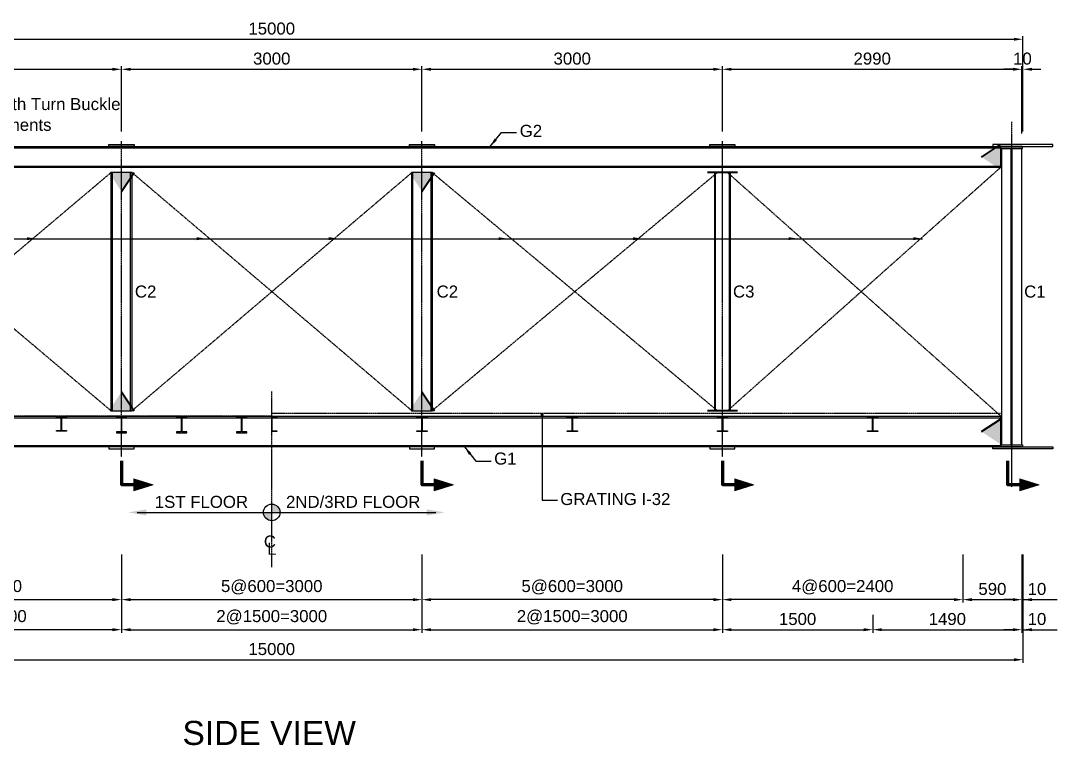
# Model space of a CAD drawing. Header units: millimetres. Extents: x 415966 to 487306, y -108951 to -17325.
# Drawn here: x 423915 to 434264, y -34165 to -26929 of the extents above; entities that cross this region are included whole.
import ezdxf
from ezdxf.enums import TextEntityAlignment as Align

# ---------------------------------------------------------------- set-up
doc = ezdxf.new("R2010")
doc.units = ezdxf.units.MM
doc.header["$LTSCALE"] = 2
for name, pattern in [('CENTER', [2, 1.25, -0.25, 0.25, -0.25]), ('CENTER2', [28.575, 19.05, -3.175, 3.175, -3.175]), ('HIDDEN', [0.375, 0.25, -0.125])]:
    doc.linetypes.add(name, pattern=pattern)
doc.layers.get('Defpoints').update_dxf_attribs({"color": 250})
for name, color, linetype in [('#20_GR', 3, 'Continuous'), ('C_BLOCK', 7, 'Continuous'), ('C_CEN', 1, 'CENTER'), ('C_DIM', 7, 'Continuous'), ('C_GIRDER', 2, 'Continuous'), ('C_TEXT_01', 2, 'Continuous'), ('DIM-SCALE', 7, 'Continuous'), ('TITLE', 7, 'Continuous')]:
    doc.layers.add(name, color=color, linetype=linetype)
doc.layers.add('C_STEEL', color=2, linetype='Continuous', lineweight=30)
doc.styles.add('Arial', font='arial.ttf')
doc.dimstyles.new('일반도면_0020', dxfattribs={"dimtxt": 80, "dimasz": 60, "dimexe": 20, "dimexo": 100, "dimgap": 30, "dimtad": 1, "dimdec": 0, "dimzin": 0, "dimdsep": 46, "dimtxsty": 'Arial', "dimcen": -100, "dimclrd": 7, "dimclre": 7, "dimclrt": 2, "dimadec": 8, "dimazin": 0, "dimtfac": 1, "dimtdec": 0, "dimtix": 1, "dimtmove": 2, "dimatfit": 3, "dimfxl": 1, "dimtolj": 1, "dimtzin": 0, "dimarcsym": 0})
doc.dimstyles.new('일반도면_0030', dxfattribs={"dimtxt": 120, "dimasz": 90, "dimexe": 30, "dimexo": 150, "dimgap": 45, "dimtad": 1, "dimdec": 0, "dimzin": 0, "dimdsep": 46, "dimtxsty": 'Arial', "dimcen": -150, "dimclrd": 7, "dimclre": 7, "dimclrt": 2, "dimadec": 8, "dimazin": 0, "dimtfac": 1, "dimtdec": 0, "dimtix": 1, "dimtmove": 2, "dimatfit": 3, "dimfxl": 1, "dimtolj": 1, "dimtzin": 0, "dimarcsym": 0})

# ---------------------------------------------------------------- blocks, each defined once
blk = doc.blocks.new('*D51')
at = {"layer": 'C_DIM', "color": 7, "lineweight": -2, "transparency": 16777216}
for p, q in [((418921, -28036), (418921, -27084)), ((433921, -28036), (433921, -27084)), ((419011, -27114), (433831, -27114))]:
    blk.add_line(p, q, dxfattribs=at)
at = {"layer": 'C_DIM', "color": 7, "transparency": 16777216}
for points in [[(419011, -27099), (419011, -27129), (418921, -27114)], [(433831, -27099), (433831, -27129), (433921, -27114)]]:
    blk.add_solid(points, dxfattribs=at)
at = {"layer": 'Defpoints', "color": 0, "transparency": 16777216}
for p in [(433921, -27114), (418921, -28186), (433921, -28186)]:
    blk.add_point(p, dxfattribs=at)
at = {"layer": 'C_DIM', "color": 2, "transparency": 16777216, "insert": (426421, -27008), "char_height": 120, "attachment_point": 5, "style": 'Arial'}
blk.add_mtext('\\A1;15000', dxfattribs=at)
blk = doc.blocks.new('*D44')
at = {"layer": 'C_DIM', "color": 7, "lineweight": -2, "transparency": 16777216}
for p, q in [((421921, -28036), (421921, -27384)), ((422011, -27414), (424831, -27414)), ((424921, -28036), (424921, -27384))]:
    blk.add_line(p, q, dxfattribs=at)
at = {"layer": 'C_DIM', "color": 7, "transparency": 16777216}
for points in [[(422011, -27399), (422011, -27429), (421921, -27414)], [(424831, -27399), (424831, -27429), (424921, -27414)]]:
    blk.add_solid(points, dxfattribs=at)
at = {"layer": 'Defpoints', "color": 0, "transparency": 16777216}
for p in [(424921, -27414), (421921, -28186), (424921, -28186)]:
    blk.add_point(p, dxfattribs=at)
at = {"layer": 'C_DIM', "color": 2, "transparency": 16777216, "insert": (423421, -27308), "char_height": 120, "attachment_point": 5, "style": 'Arial'}
blk.add_mtext('\\A1;3000', dxfattribs=at)
blk = doc.blocks.new('*D45')
at = {"layer": 'C_DIM', "color": 7, "lineweight": -2, "transparency": 16777216}
for p, q in [((424921, -28036), (424921, -27384)), ((425011, -27414), (427831, -27414)), ((427921, -28036), (427921, -27384))]:
    blk.add_line(p, q, dxfattribs=at)
at = {"layer": 'C_DIM', "color": 7, "transparency": 16777216}
for points in [[(425011, -27399), (425011, -27429), (424921, -27414)], [(427831, -27399), (427831, -27429), (427921, -27414)]]:
    blk.add_solid(points, dxfattribs=at)
at = {"layer": 'Defpoints', "color": 0, "transparency": 16777216}
for p in [(427921, -27414), (424921, -28186), (427921, -28186)]:
    blk.add_point(p, dxfattribs=at)
at = {"layer": 'C_DIM', "color": 2, "transparency": 16777216, "insert": (426421, -27308), "char_height": 120, "attachment_point": 5, "style": 'Arial'}
blk.add_mtext('\\A1;3000', dxfattribs=at)
blk = doc.blocks.new('*D46')
at = {"layer": 'C_DIM', "color": 7, "lineweight": -2, "transparency": 16777216}
for p, q in [((427921, -28036), (427921, -27384)), ((428011, -27414), (430831, -27414)), ((430921, -28036), (430921, -27384))]:
    blk.add_line(p, q, dxfattribs=at)
at = {"layer": 'C_DIM', "color": 7, "transparency": 16777216}
for points in [[(428011, -27399), (428011, -27429), (427921, -27414)], [(430831, -27399), (430831, -27429), (430921, -27414)]]:
    blk.add_solid(points, dxfattribs=at)
at = {"layer": 'Defpoints', "color": 0, "transparency": 16777216}
for p in [(430921, -27414), (427921, -28186), (430921, -28186)]:
    blk.add_point(p, dxfattribs=at)
at = {"layer": 'C_DIM', "color": 2, "transparency": 16777216, "insert": (429421, -27308), "char_height": 120, "attachment_point": 5, "style": 'Arial'}
blk.add_mtext('\\A1;3000', dxfattribs=at)
blk = doc.blocks.new('*D47')
at = {"layer": 'C_DIM', "color": 7, "lineweight": -2, "transparency": 16777216}
for p, q in [((430921, -28036), (430921, -27384)), ((431011, -27414), (433821, -27414)), ((433911, -28056), (433911, -27384))]:
    blk.add_line(p, q, dxfattribs=at)
at = {"layer": 'C_DIM', "color": 7, "transparency": 16777216}
for points in [[(431011, -27399), (431011, -27429), (430921, -27414)], [(433821, -27399), (433821, -27429), (433911, -27414)]]:
    blk.add_solid(points, dxfattribs=at)
at = {"layer": 'Defpoints', "color": 0, "transparency": 16777216}
for p in [(433911, -27414), (430921, -28186), (433911, -28206)]:
    blk.add_point(p, dxfattribs=at)
at = {"layer": 'C_DIM', "color": 2, "transparency": 16777216, "insert": (432416, -27308), "char_height": 120, "attachment_point": 5, "style": 'Arial'}
blk.add_mtext('\\A1;2990', dxfattribs=at)
blk = doc.blocks.new('MS')
at = {"layer": 'C_BLOCK', "color": 1, "linetype": 'Continuous', "lineweight": 13}
for p, q in [((-8.67, 3.56), (-7, 8.89)), ((-8.58, 3.62), (-7, 8.68)), ((-8.5, 3.69), (-7, 8.47)), ((-8.41, 3.75), (-7, 8.26)), ((-8.33, 3.81), (-7, 8.06)), ((-8.24, 3.87), (-7, 7.85)), ((-8.16, 3.94), (-7, 7.64)), ((-8.07, 4), (-7, 7.43)), ((-7.99, 4.06), (-7, 7.22)), ((-7.9, 4.12), (-7, 7.01)), ((-7.82, 4.19), (-7, 6.8)), ((-7.73, 4.25), (-7, 6.59)), ((-7.65, 4.31), (-7, 6.39)), ((-7.56, 4.37), (-7, 6.18)), ((-7, 8.89), (-5.33, 3.56)), ((-7, 8.68), (-5.42, 3.62)), ((-7, 8.47), (-5.5, 3.69)), ((-7, 8.26), (-5.59, 3.75)), ((-7, 8.06), (-5.67, 3.81)), ((-7, 7.85), (-5.76, 3.87)), ((-7, 7.64), (-5.84, 3.94)), ((-7, 7.43), (-5.93, 4)), ((-7, 7.22), (-6.01, 4.06)), ((-7, 7.01), (-6.1, 4.12)), ((-7, 6.8), (-6.18, 4.19)), ((-7, 6.59), (-6.27, 4.25)), ((-7, 6.39), (-6.35, 4.31)), ((-7, 6.18), (-6.44, 4.37)), ((-5.33, 3.56), (-8.67, 3.56)), ((-5.42, 3.62), (-8.58, 3.62)), ((-5.5, 3.69), (-8.5, 3.69)), ((-5.59, 3.75), (-8.41, 3.75)), ((-5.67, 3.81), (-8.33, 3.81)), ((-5.76, 3.87), (-8.24, 3.87)), ((-5.84, 3.94), (-8.16, 3.94)), ((-5.93, 4), (-8.07, 4)), ((-6.01, 4.06), (-7.99, 4.06)), ((-6.1, 4.12), (-7.9, 4.12)), ((-6.18, 4.19), (-7.82, 4.19)), ((-6.27, 4.25), (-7.73, 4.25)), ((-6.35, 4.31), (-7.65, 4.31)), ((-6.44, 4.37), (-7.56, 4.37)), ((-7.48, 4.43), (-7, 5.97)), ((-6.52, 4.43), (-7.48, 4.43)), ((-7.39, 4.5), (-7, 5.76)), ((-6.61, 4.5), (-7.39, 4.5)), ((-7.31, 4.56), (-7, 5.55)), ((-6.69, 4.56), (-7.31, 4.56)), ((-7.22, 4.62), (-7, 5.34)), ((-6.78, 4.62), (-7.22, 4.62)), ((-7.14, 4.68), (-7, 5.13)), ((-6.86, 4.68), (-7.14, 4.68)), ((-7.06, 4.75), (-7, 4.92)), ((-6.94, 4.75), (-7.06, 4.75)), ((-7, 5.97), (-6.52, 4.43)), ((-7, 5.76), (-6.61, 4.5)), ((-7, 5.55), (-6.69, 4.56)), ((-7, 5.34), (-6.78, 4.62)), ((-7, 5.13), (-6.86, 4.68)), ((-7, 4.92), (-6.94, 4.75))]:
    blk.add_line(p, q, dxfattribs=at)
at = {"layer": 'C_BLOCK', "color": 3, "linetype": 'Continuous', "lineweight": 70, "flags": 128}
blk.add_lwpolyline([(-7, 3.5), (-7, 0), (0, 0)], dxfattribs=at)
at = {"layer": 'C_BLOCK', "color": 1, "linetype": 'Continuous', "lineweight": 13}
blk.add_3dface([(-8.75, 3.5), (-7, 9.1), (-5.25, 3.5)], dxfattribs=at)
blk = doc.blocks.new('*D78')
at = {"layer": 'C_DIM', "color": 7, "lineweight": -2, "transparency": 16777216}
for p, q in [((433821, -27414), (433731, -27414)), ((433911, -28056), (433911, -27384)), ((433911, -27414), (433921, -27414)), ((433921, -28036), (433921, -27384)), ((434011, -27414), (434101, -27414))]:
    blk.add_line(p, q, dxfattribs=at)
at = {"layer": 'C_DIM', "color": 7, "transparency": 16777216}
for points in [[(433821, -27399), (433821, -27429), (433911, -27414)], [(434011, -27399), (434011, -27429), (433921, -27414)]]:
    blk.add_solid(points, dxfattribs=at)
at = {"layer": 'Defpoints', "color": 0, "transparency": 16777216}
for p in [(433921, -27414), (433911, -28206), (433921, -28186)]:
    blk.add_point(p, dxfattribs=at)
at = {"layer": 'C_DIM', "color": 2, "transparency": 16777216, "insert": (433916, -27308), "char_height": 120, "attachment_point": 5, "style": 'Arial'}
blk.add_mtext('\\A1;10', dxfattribs=at)
blk = doc.blocks.new('*D465')
at = {"layer": 'C_DIM', "color": 7, "lineweight": -2, "transparency": 16777216}
for p, q in [((418921, -32261), (418921, -33341)), ((433921, -32261), (433921, -33341)), ((419011, -33311), (433831, -33311))]:
    blk.add_line(p, q, dxfattribs=at)
at = {"layer": 'C_DIM', "color": 7, "transparency": 16777216}
for points in [[(419011, -33296), (419011, -33326), (418921, -33311)], [(433831, -33296), (433831, -33326), (433921, -33311)]]:
    blk.add_solid(points, dxfattribs=at)
at = {"layer": 'Defpoints', "color": 0, "transparency": 16777216}
for p in [(418921, -32111), (433921, -32111), (433921, -33311)]:
    blk.add_point(p, dxfattribs=at)
at = {"layer": 'C_DIM', "color": 2, "transparency": 16777216, "insert": (426421, -33205), "char_height": 120, "attachment_point": 5, "style": 'Arial'}
blk.add_mtext('\\A1;15000', dxfattribs=at)
blk = doc.blocks.new('*D466')
at = {"layer": 'C_DIM', "color": 7, "lineweight": -2, "transparency": 16777216}
for p, q in [((424921, -32561), (424921, -33041)), ((427921, -32561), (427921, -33041)), ((425011, -33011), (427831, -33011))]:
    blk.add_line(p, q, dxfattribs=at)
at = {"layer": 'C_DIM', "color": 7, "transparency": 16777216}
for points in [[(425011, -32996), (425011, -33026), (424921, -33011)], [(427831, -32996), (427831, -33026), (427921, -33011)]]:
    blk.add_solid(points, dxfattribs=at)
at = {"layer": 'Defpoints', "color": 0, "transparency": 16777216}
for p in [(424921, -32411), (427921, -32411), (427921, -33011)]:
    blk.add_point(p, dxfattribs=at)
at = {"layer": 'C_DIM', "color": 2, "transparency": 16777216, "insert": (426421, -32887), "char_height": 120, "attachment_point": 5, "style": 'Arial'}
blk.add_mtext('\\A1;2@1500=3000', dxfattribs=at)
blk = doc.blocks.new('*D467')
at = {"layer": 'C_DIM', "color": 7, "lineweight": -2, "transparency": 16777216}
for p, q in [((427921, -32561), (427921, -33041)), ((430921, -32561), (430921, -33041)), ((428011, -33011), (430831, -33011))]:
    blk.add_line(p, q, dxfattribs=at)
at = {"layer": 'C_DIM', "color": 7, "transparency": 16777216}
for points in [[(428011, -32996), (428011, -33026), (427921, -33011)], [(430831, -32996), (430831, -33026), (430921, -33011)]]:
    blk.add_solid(points, dxfattribs=at)
at = {"layer": 'Defpoints', "color": 0, "transparency": 16777216}
for p in [(427921, -32411), (430921, -32411), (430921, -33011)]:
    blk.add_point(p, dxfattribs=at)
at = {"layer": 'C_DIM', "color": 2, "transparency": 16777216, "insert": (429421, -32887), "char_height": 120, "attachment_point": 5, "style": 'Arial'}
blk.add_mtext('\\A1;2@1500=3000', dxfattribs=at)
blk = doc.blocks.new('*D468')
at = {"layer": 'C_DIM', "color": 7, "lineweight": -2, "transparency": 16777216}
for p, q in [((430921, -32561), (430921, -33041)), ((432421, -32861), (432421, -33041)), ((431011, -33011), (432331, -33011))]:
    blk.add_line(p, q, dxfattribs=at)
at = {"layer": 'C_DIM', "color": 7, "transparency": 16777216}
for points in [[(431011, -32996), (431011, -33026), (430921, -33011)], [(432331, -32996), (432331, -33026), (432421, -33011)]]:
    blk.add_solid(points, dxfattribs=at)
at = {"layer": 'Defpoints', "color": 0, "transparency": 16777216}
for p in [(430921, -32411), (432421, -32711), (432421, -33011)]:
    blk.add_point(p, dxfattribs=at)
at = {"layer": 'C_DIM', "color": 2, "transparency": 16777216, "insert": (431671, -32905), "char_height": 120, "attachment_point": 5, "style": 'Arial'}
blk.add_mtext('\\A1;1500', dxfattribs=at)
blk = doc.blocks.new('*D470')
at = {"layer": 'C_DIM', "color": 7, "lineweight": -2, "transparency": 16777216}
for p, q in [((433911, -32261), (433911, -32741)), ((433921, -32261), (433921, -32741)), ((433821, -32711), (433731, -32711)), ((433921, -32711), (433911, -32711)), ((434011, -32711), (434101, -32711))]:
    blk.add_line(p, q, dxfattribs=at)
at = {"layer": 'C_DIM', "color": 7, "transparency": 16777216}
for points in [[(433821, -32696), (433821, -32726), (433911, -32711)], [(434011, -32696), (434011, -32726), (433921, -32711)]]:
    blk.add_solid(points, dxfattribs=at)
at = {"layer": 'Defpoints', "color": 0, "transparency": 16777216}
for p in [(433911, -32111), (433921, -32111), (433911, -32711)]:
    blk.add_point(p, dxfattribs=at)
at = {"layer": 'C_DIM', "color": 2, "transparency": 16777216, "insert": (434061, -32605), "char_height": 120, "attachment_point": 5, "style": 'Arial'}
blk.add_mtext('\\A1;10', dxfattribs=at)
blk = doc.blocks.new('*D471')
at = {"layer": 'C_DIM', "color": 7, "lineweight": -2, "transparency": 16777216}
for p, q in [((433911, -32561), (433911, -33041)), ((432421, -32861), (432421, -33041)), ((432511, -33011), (433821, -33011))]:
    blk.add_line(p, q, dxfattribs=at)
at = {"layer": 'C_DIM', "color": 7, "transparency": 16777216}
for points in [[(432511, -32996), (432511, -33026), (432421, -33011)], [(433821, -32996), (433821, -33026), (433911, -33011)]]:
    blk.add_solid(points, dxfattribs=at)
at = {"layer": 'Defpoints', "color": 0, "transparency": 16777216}
for p in [(433911, -32411), (432421, -32711), (433911, -33011)]:
    blk.add_point(p, dxfattribs=at)
at = {"layer": 'C_DIM', "color": 2, "transparency": 16777216, "insert": (433166, -32905), "char_height": 120, "attachment_point": 5, "style": 'Arial'}
blk.add_mtext('\\A1;1490', dxfattribs=at)
blk = doc.blocks.new('*D473')
at = {"layer": 'C_DIM', "color": 7, "lineweight": -2, "transparency": 16777216}
for p, q in [((421921, -32261), (421921, -32741)), ((424921, -32261), (424921, -32741)), ((422011, -32711), (424831, -32711))]:
    blk.add_line(p, q, dxfattribs=at)
at = {"layer": 'C_DIM', "color": 7, "transparency": 16777216}
for points in [[(422011, -32696), (422011, -32726), (421921, -32711)], [(424831, -32696), (424831, -32726), (424921, -32711)]]:
    blk.add_solid(points, dxfattribs=at)
at = {"layer": 'Defpoints', "color": 0, "transparency": 16777216}
for p in [(421921, -32111), (424921, -32111), (424921, -32711)]:
    blk.add_point(p, dxfattribs=at)
at = {"layer": 'C_DIM', "color": 2, "transparency": 16777216, "insert": (423421, -32587), "char_height": 120, "attachment_point": 5, "style": 'Arial'}
blk.add_mtext('\\A1;5@600=3000', dxfattribs=at)
blk = doc.blocks.new('*D474')
at = {"layer": 'C_DIM', "color": 7, "lineweight": -2, "transparency": 16777216}
for p, q in [((424921, -32261), (424921, -32741)), ((427921, -32261), (427921, -32741)), ((425011, -32711), (427831, -32711))]:
    blk.add_line(p, q, dxfattribs=at)
at = {"layer": 'C_DIM', "color": 7, "transparency": 16777216}
for points in [[(425011, -32696), (425011, -32726), (424921, -32711)], [(427831, -32696), (427831, -32726), (427921, -32711)]]:
    blk.add_solid(points, dxfattribs=at)
at = {"layer": 'Defpoints', "color": 0, "transparency": 16777216}
for p in [(424921, -32111), (427921, -32111), (427921, -32711)]:
    blk.add_point(p, dxfattribs=at)
at = {"layer": 'C_DIM', "color": 2, "transparency": 16777216, "insert": (426421, -32587), "char_height": 120, "attachment_point": 5, "style": 'Arial'}
blk.add_mtext('\\A1;5@600=3000', dxfattribs=at)
blk = doc.blocks.new('*D477')
at = {"layer": 'C_DIM', "color": 7, "lineweight": -2, "transparency": 16777216}
for p, q in [((433911, -32561), (433911, -33041)), ((433921, -32561), (433921, -33041)), ((433821, -33011), (433731, -33011)), ((433921, -33011), (433911, -33011)), ((434011, -33011), (434101, -33011))]:
    blk.add_line(p, q, dxfattribs=at)
at = {"layer": 'C_DIM', "color": 7, "transparency": 16777216}
for points in [[(433821, -32996), (433821, -33026), (433911, -33011)], [(434011, -32996), (434011, -33026), (433921, -33011)]]:
    blk.add_solid(points, dxfattribs=at)
at = {"layer": 'Defpoints', "color": 0, "transparency": 16777216}
for p in [(433911, -32411), (433921, -32411), (433911, -33011)]:
    blk.add_point(p, dxfattribs=at)
at = {"layer": 'C_DIM', "color": 2, "transparency": 16777216, "insert": (434061, -32905), "char_height": 120, "attachment_point": 5, "style": 'Arial'}
blk.add_mtext('\\A1;10', dxfattribs=at)
blk = doc.blocks.new('*D459')
at = {"layer": 'C_DIM', "color": 7, "lineweight": -2, "transparency": 16777216}
for p, q in [((430921, -32261), (430921, -32741)), ((433321, -32261), (433321, -32741)), ((433231, -32711), (431011, -32711))]:
    blk.add_line(p, q, dxfattribs=at)
at = {"layer": 'C_DIM', "color": 7, "transparency": 16777216}
for points in [[(431011, -32696), (431011, -32726), (430921, -32711)], [(433231, -32696), (433231, -32726), (433321, -32711)]]:
    blk.add_solid(points, dxfattribs=at)
at = {"layer": 'Defpoints', "color": 0, "transparency": 16777216}
for p in [(430921, -32111), (433321, -32111), (430921, -32711)]:
    blk.add_point(p, dxfattribs=at)
at = {"layer": 'C_DIM', "color": 2, "transparency": 16777216, "insert": (432121, -32587), "char_height": 120, "attachment_point": 5, "style": 'Arial'}
blk.add_mtext('\\A1;4@600=2400', dxfattribs=at)
blk = doc.blocks.new('*D460')
at = {"layer": 'C_DIM', "color": 7, "lineweight": -2, "transparency": 16777216}
for p, q in [((433321, -32261), (433321, -32741)), ((433911, -32261), (433911, -32741)), ((433411, -32711), (433821, -32711))]:
    blk.add_line(p, q, dxfattribs=at)
at = {"layer": 'C_DIM', "color": 7, "transparency": 16777216}
for points in [[(433411, -32696), (433411, -32726), (433321, -32711)], [(433821, -32696), (433821, -32726), (433911, -32711)]]:
    blk.add_solid(points, dxfattribs=at)
at = {"layer": 'Defpoints', "color": 0, "transparency": 16777216}
for p in [(433321, -32111), (433911, -32111), (433911, -32711)]:
    blk.add_point(p, dxfattribs=at)
at = {"layer": 'C_DIM', "color": 2, "transparency": 16777216, "insert": (433616, -32605), "char_height": 120, "attachment_point": 5, "style": 'Arial'}
blk.add_mtext('\\A1;590', dxfattribs=at)
blk = doc.blocks.new('*D461')
at = {"layer": 'C_DIM', "color": 7, "lineweight": -2, "transparency": 16777216}
for p, q in [((427921, -32261), (427921, -32741)), ((430921, -32261), (430921, -32741)), ((430831, -32711), (428011, -32711))]:
    blk.add_line(p, q, dxfattribs=at)
at = {"layer": 'C_DIM', "color": 7, "transparency": 16777216}
for points in [[(428011, -32696), (428011, -32726), (427921, -32711)], [(430831, -32696), (430831, -32726), (430921, -32711)]]:
    blk.add_solid(points, dxfattribs=at)
at = {"layer": 'Defpoints', "color": 0, "transparency": 16777216}
for p in [(427921, -32111), (430921, -32111), (427921, -32711)]:
    blk.add_point(p, dxfattribs=at)
at = {"layer": 'C_DIM', "color": 2, "transparency": 16777216, "insert": (429421, -32587), "char_height": 120, "attachment_point": 5, "style": 'Arial'}
blk.add_mtext('\\A1;5@600=3000', dxfattribs=at)
blk = doc.blocks.new('*D462')
at = {"layer": 'C_DIM', "color": 7, "lineweight": -2, "transparency": 16777216}
for p, q in [((421921, -32561), (421921, -33041)), ((424921, -32561), (424921, -33041)), ((424831, -33011), (422011, -33011))]:
    blk.add_line(p, q, dxfattribs=at)
at = {"layer": 'C_DIM', "color": 7, "transparency": 16777216}
for points in [[(422011, -32996), (422011, -33026), (421921, -33011)], [(424831, -32996), (424831, -33026), (424921, -33011)]]:
    blk.add_solid(points, dxfattribs=at)
at = {"layer": 'Defpoints', "color": 0, "transparency": 16777216}
for p in [(421921, -32411), (424921, -32411), (421921, -33011)]:
    blk.add_point(p, dxfattribs=at)
at = {"layer": 'C_DIM', "color": 2, "transparency": 16777216, "insert": (423421, -32887), "char_height": 120, "attachment_point": 5, "style": 'Arial'}
blk.add_mtext('\\A1;2@1500=3000', dxfattribs=at)

msp = doc.modelspace()

# ---------------------------------------------------------------- hatches: boundary and pattern name
at = {"layer": 'C_GIRDER'}
h = msp.add_hatch(color=7, dxfattribs=at)
h.dxf.hatch_style = 1
h.paths.add_polyline_path([(426421, -31839.5), (426504, -31839.5, 0.4142136), (426421, -31756.5)])
h.paths.add_polyline_path([(426421, -31839.5), (426338, -31839.5, 0.4142136), (426421, -31922.5)])

# ---------------------------------------------------------------- linework, layer by layer
at = {"layer": '#20_GR', "color": 1}
for p, q in [((429120, -30864), (429120, -31717.2)), ((429120, -31717.2), (429272.5, -31717.2))]:
    msp.add_line(p, q, dxfattribs=at)
at = {"color": 4, "const_width": 15}
msp.add_lwpolyline([(429112.5, -30864, 1), (429127.5, -30864, 1)], format="xyb", close=True, dxfattribs=at)
at = {"layer": 'C_CEN'}
for p, q in [((433808.5, -31588.7), (433808.5, -27936.8)), ((424921, -31285.7), (424921, -28132.7)), ((427921, -31285.7), (427921, -28132.7)), ((430921, -29732.7), (430921, -28132.7)), ((430921, -31285.7), (430921, -28132.7)), ((426421, -32386), (426421, -30630.7)), ((419146, -30873.7), (426421, -30873.7)), ((426421, -30847.7), (433696, -30847.7)), ((433696, -30873.7), (433696, -30879.7)), ((433696, -30873.7), (433696, -30879.7))]:
    msp.add_line(p, q, dxfattribs=at)
at = {"layer": 'C_DIM'}
for p, q in [((433921, -32710.9), (434263.6, -32710.9)), ((433921, -33010.9), (434263.6, -33010.9))]:
    msp.add_line(p, q, dxfattribs=at)
for points in [[(423976.4, -29121.1), (424066.4, -29106.1), (423976.4, -29091.1)], [(425672.3, -29121.1), (425762.3, -29106.1), (425672.3, -29091.1)], [(426989.8, -29120.5), (427079.8, -29105.5), (426989.8, -29090.5)], [(428685.6, -29121.1), (428775.6, -29106.1), (428685.6, -29091.1)], [(430026.9, -29121.1), (430116.9, -29106.1), (430026.9, -29091.1)], [(431581.3, -29120.5), (431671.3, -29105.5), (431581.3, -29090.5)], [(432826.7, -29120.5), (432916.7, -29105.5), (432826.7, -29090.5)]]:
    msp.add_solid(points, dxfattribs=at)
at = {"layer": 'C_GIRDER', "linetype": 'HIDDEN'}
for p, q in [((419146, -28199.9), (433696, -28199.9)), ((433804, -31165.7), (433804, -28205.7)), ((433813.1, -31165.7), (433813.1, -28205.7)), ((419146, -28381.5), (433696, -28381.5)), ((424830.2, -30823.7), (424830.2, -28445.7)), ((425011.8, -30823.7), (425011.8, -28445.7)), ((427830.2, -30823.7), (427830.2, -28445.7)), ((428011.8, -30823.7), (428011.8, -28445.7)), ((430851.3, -30823.7), (430851.3, -28445.7)), ((430990.7, -30823.7), (430990.7, -28445.7)), ((419146, -30894.3), (433696, -30894.3)), ((419146, -31171.1), (433696, -31171.1))]:
    msp.add_line(p, q, dxfattribs=at)
at = {"layer": 'C_GIRDER', "linetype": 'CENTER2', "ltscale": 0.2}
for p, q in [((422001, -28445.7), (424816, -30823.7)), ((422001, -30823.7), (424816, -28445.7)), ((425026, -30823.7), (427819.5, -28445.7)), ((427819.5, -30823.7), (425026, -28445.7)), ((430870, -28445.7), (428022.5, -30823.7)), ((430870, -30823.7), (428022.5, -28445.7)), ((433696, -28395.7), (430972, -30823.7)), ((433696, -30873.7), (430972, -28445.7))]:
    msp.add_line(p, q, dxfattribs=at)
at = {"layer": 'C_GIRDER'}
for points in [[(419146, -28185.7), (433696, -28185.7), (433696, -28395.7), (419146, -28395.7)], [(424796, -28165.7), (425046, -28165.7), (425046, -28185.7), (424796, -28185.7)], [(427796, -28165.7), (428046, -28165.7), (428046, -28185.7), (427796, -28185.7)], [(430796, -28165.7), (431046, -28165.7), (431046, -28185.7), (430796, -28185.7)], [(434221, -28165.7), (433621, -28165.7), (433621, -28185.7), (434221, -28185.7)], [(433916, -28185.7), (433696, -28185.7), (433696, -28205.7), (433916, -28205.7)], [(433706, -31165.7), (433911, -31165.7), (433911, -28205.7), (433706, -28205.7)], [(425026, -30823.7), (425026, -28445.7), (424816, -28445.7), (424816, -30823.7)], [(428026, -30823.7), (428026, -28445.7), (427816, -28445.7), (427816, -30823.7)], [(431001, -30823.7), (431001, -28445.7), (430841, -28445.7), (430841, -30823.7)], [(419146, -30879.7), (433696, -30879.7), (433696, -31185.7), (419146, -31185.7)], [(424796, -31205.7), (425046, -31205.7), (425046, -31185.7), (424796, -31185.7)], [(427796, -31205.7), (428046, -31205.7), (428046, -31185.7), (427796, -31185.7)], [(430796, -31205.7), (431046, -31205.7), (431046, -31185.7), (430796, -31185.7)], [(434221, -31205.7), (433621, -31205.7), (433621, -31185.7), (434221, -31185.7)], [(433916, -31185.7), (433696, -31185.7), (433696, -31165.7), (433916, -31165.7)]]:
    msp.add_lwpolyline(points, close=True, dxfattribs=at)
at = {"layer": 'C_GIRDER', "color": 1}
for points in [[(424371, -30879.7), (424371, -30886.8), (424323.2, -30886.8), (424323.2, -31020.6), (424371, -31020.6), (424371, -31027.7), (424271, -31027.7), (424271, -31020.6), (424318.9, -31020.6), (424318.9, -30886.8), (424271, -30886.8), (424271, -30879.7)], [(424972, -30884.8), (424870, -30884.8), (424870, -30895.1), (424916.5, -30895.1), (424916.5, -31034.5), (424870, -31034.5), (424870, -31044.8), (424972, -31044.8), (424972, -31034.5), (424925.6, -31034.5), (424925.6, -30895.1), (424972, -30895.1)], [(425572, -30884.8), (425470, -30884.8), (425470, -30895.1), (425516.5, -30895.1), (425516.5, -31034.5), (425470, -31034.5), (425470, -31044.8), (425572, -31044.8), (425572, -31034.5), (425525.6, -31034.5), (425525.6, -30895.1), (425572, -30895.1)], [(426172, -30884.8), (426070, -30884.8), (426070, -30895.1), (426116.5, -30895.1), (426116.5, -31034.5), (426070, -31034.5), (426070, -31044.8), (426172, -31044.8), (426172, -31034.5), (426125.6, -31034.5), (426125.6, -30895.1), (426172, -30895.1)], [(427972, -30886.8), (427923.2, -30886.8), (427923.2, -31025.6), (427972, -31025.6), (427972, -31032.7), (427870, -31032.7), (427870, -31025.6), (427918.9, -31025.6), (427918.9, -30886.8), (427870, -30886.8), (427870, -30879.7), (427972, -30879.7)], [(429472, -30886.8), (429423.2, -30886.8), (429423.2, -31025.6), (429472, -31025.6), (429472, -31032.7), (429370, -31032.7), (429370, -31025.6), (429418.9, -31025.6), (429418.9, -30886.8), (429370, -30886.8), (429370, -30879.7), (429472, -30879.7)], [(430972, -30886.8), (430923.2, -30886.8), (430923.2, -31025.6), (430972, -31025.6), (430972, -31032.7), (430870, -31032.7), (430870, -31025.6), (430918.9, -31025.6), (430918.9, -30886.8), (430870, -30886.8), (430870, -30879.7), (430972, -30879.7)], [(432472, -30886.8), (432423.2, -30886.8), (432423.2, -31025.6), (432472, -31025.6), (432472, -31032.7), (432370, -31032.7), (432370, -31025.6), (432418.9, -31025.6), (432418.9, -30886.8), (432370, -30886.8), (432370, -30879.7), (432472, -30879.7)]]:
    msp.add_lwpolyline(points, close=True, dxfattribs=at)
msp.add_lwpolyline([(426421, -30879.7), (426472, -30879.7), (426472, -30886.8), (426423.2, -30886.8), (426423.2, -31025.6), (426472, -31025.6), (426472, -31032.7), (426421, -31032.7)], dxfattribs=at)
at = {"layer": 'C_STEEL', "color": 6, "lineweight": 40}
for p, q in [((433508.5, -28290.7), (433696, -28165.7)), ((424921, -28633.2), (425046, -28445.7)), ((427921, -28633.2), (428046, -28445.7)), ((431071, -28445.7), (430771, -28445.7)), ((424921, -30636.2), (425046, -30823.7)), ((427921, -30636.2), (428046, -30823.7)), ((431071, -30823.7), (430771, -30823.7)), ((433508.5, -31032.7), (433696, -30907.7))]:
    msp.add_line(p, q, dxfattribs=at)
for points in [[(433696, -28415.7), (433696, -28165.7), (433508.5, -28290.7)], [(424796, -28445.7), (425046, -28445.7), (424921, -28633.2)], [(427796, -28445.7), (428046, -28445.7), (427921, -28633.2)], [(424796, -30823.7), (425046, -30823.7), (424921, -30636.2)], [(427796, -30823.7), (428046, -30823.7), (427921, -30636.2)], [(433696, -31157.7), (433696, -30907.7), (433508.5, -31032.7)]]:
    msp.add_solid(points, dxfattribs=at)
at = {"layer": 'DIM-SCALE', "color": 7}
msp.add_line((425077.5, -31839.5), (428058.1, -31839.5), dxfattribs=at)
msp.add_circle((426421, -31839.5), 83, dxfattribs=at)
for points in [[(425167.5, -31809.5), (425167.5, -31869.5), (424987.5, -31839.5)], [(427968.1, -31809.5), (427968.1, -31869.5), (428148.1, -31839.5)]]:
    msp.add_solid(points, dxfattribs=at)

# ---------------------------------------------------------------- block references
at = {"layer": 'C_BLOCK', "color": 7, "linetype": 'Continuous', "lineweight": 0, "xscale": -34.28571428571428, "yscale": 34.28571428571428, "zscale": 34.28571428571428, "rotation": 270}
for p in [(424923.5, -31323.5), (427923.5, -31323.5), (430923.5, -31323.5), (433771, -31323.5)]:
    msp.add_blockref('MS', p, dxfattribs=at)

# ---------------------------------------------------------------- texts
at = {"layer": 'C_TEXT_01', "style": 'Arial'}
for s, p in [('ROD BAR(D12) with Turn Buckle', (422442.6, -27821.4)), ('for Lifting Requirements', (422442.6, -28028.8)), ('G2', (428896.7, -28088.9)), ('GRATING I-32', (429301.9, -31765.9))]:
    msp.add_text(s, height=120, dxfattribs=at).set_placement(p)
for s, p in [('C2', (425161.8, -29633.7)), ('C2', (428174.2, -29633.7)), ('C3', (431133.1, -29633.7)), ('C1', (434039.9, -29633.7))]:
    msp.add_text(s, height=120, dxfattribs=at).set_placement(p, align=Align.MIDDLE_CENTER)
msp.add_text('G1', height=120, rotation=360, dxfattribs=at).set_placement((428641.5, -31361.5))
at = {"layer": 'DIM-SCALE', "color": 2, "style": 'Arial'}
for s, p in [('1ST FLOOR', (425253.1, -31794.2)), ('2ND/3RD FLOOR', (426563.6, -31794.2)), ('C', (426342.1, -32190.1)), ('L', (426375, -32263.3))]:
    msp.add_text(s, height=120, dxfattribs=at).set_placement(p)
at = {"layer": 'TITLE', "color": 3, "ltscale": 10, "style": 'Arial'}
msp.add_text('SIDE VIEW', height=240, dxfattribs=at).set_placement((426395.6, -34161.9), align=Align.CENTER)

# ---------------------------------------------------------------- dimensions: what is measured, and where the dimension line sits
at = {"layer": 'C_DIM'}
dim = msp.add_aligned_dim(p1=(418921, -28185.7), p2=(433921, -28185.7), distance=1071.6, dimstyle='일반도면_0030', dxfattribs=at)
dim.commit()
dim.dimension.update_dxf_attribs({"geometry": '*D51', "text_midpoint": (426421, -27007.8)})
for base, p1, p2, picture, middle in [((424921, -27414.1), (421921, -28185.7), (424921, -28185.7), '*D44', (423421, -27307.8)), ((427921, -27414.1), (424921, -28185.7), (427921, -28185.7), '*D45', (426421, -27307.8)), ((430921, -27414.1), (427921, -28185.7), (430921, -28185.7), '*D46', (429421, -27307.8)), ((433911, -27414.1), (430921, -28185.7), (433911, -28205.7), '*D47', (432416, -27307.8)), ((432421, -33010.9), (430921, -32410.9), (432421, -32710.9), '*D468', (431671, -32904.7)), ((433911, -33010.9), (432421, -32710.9), (433911, -32410.9), '*D471', (433166, -32904.7))]:
    dim = msp.add_linear_dim(base=base, p1=p1, p2=p2, dimstyle='일반도면_0030', dxfattribs=at)
    dim.commit()
    dim.dimension.update_dxf_attribs({"geometry": picture, "text_midpoint": middle})
dim = msp.add_linear_dim(base=(433921, -27414.1), p1=(433911, -28205.7), p2=(433921, -28185.7), angle=180, dimstyle='일반도면_0030', dxfattribs=at)
dim.commit()
dim.dimension.update_dxf_attribs({"geometry": '*D78', "text_midpoint": (433916, -27307.8)})
at = {"layer": 'C_DIM', "color": 7}
dim = msp.add_linear_dim(base=(433921, -33310.9), p1=(418921, -32110.9), p2=(433921, -32110.9), dimstyle='일반도면_0030', dxfattribs=at)
dim.commit()
dim.dimension.update_dxf_attribs({"geometry": '*D465', "text_midpoint": (426421, -33204.7)})
at = {"layer": 'C_DIM'}
for base, p1, p2, text, picture, middle in [((424921, -32710.9), (421921, -32110.9), (424921, -32110.9), '5@600=<>', '*D473', (423421, -32587.2)), ((430921, -33010.9), (427921, -32410.9), (430921, -32410.9), '2@1500=<>', '*D467', (429421, -32887.2))]:
    dim = msp.add_linear_dim(base=base, p1=p1, p2=p2, text=text, dimstyle='일반도면_0030', dxfattribs=at)
    dim.commit()
    dim.dimension.update_dxf_attribs({"geometry": picture, "text_midpoint": middle})
at = {"layer": 'C_DIM', "color": 1}
for base, p1, p2, text, picture, middle in [((427921, -32710.9), (424921, -32110.9), (427921, -32110.9), '5@600=<>', '*D474', (426421, -32587.2)), ((427921, -33010.9), (424921, -32410.9), (427921, -32410.9), '2@1500=<>', '*D466', (426421, -32887.2))]:
    dim = msp.add_linear_dim(base=base, p1=p1, p2=p2, text=text, dimstyle='일반도면_0030', dxfattribs=at)
    dim.commit()
    dim.dimension.update_dxf_attribs({"geometry": picture, "text_midpoint": middle})
at = {"layer": 'C_DIM'}
for base, p1, p2, text, picture, middle in [((427921, -32710.9), (430921, -32110.9), (427921, -32110.9), '5@600=<>', '*D461', (429421, -32587.2)), ((430921, -32710.9), (433321, -32110.9), (430921, -32110.9), '4@600=<>', '*D459', (432121, -32587.2)), ((421921, -33010.9), (424921, -32410.9), (421921, -32410.9), '2@1500=<>', '*D462', (423421, -32887.2))]:
    dim = msp.add_linear_dim(base=base, p1=p1, p2=p2, angle=180, text=text, dimstyle='일반도면_0030', dxfattribs=at)
    dim.commit()
    dim.dimension.update_dxf_attribs({"geometry": picture, "text_midpoint": middle})
at = {"layer": 'C_DIM', "color": 7}
dim = msp.add_linear_dim(base=(433911, -32710.9), p1=(433321, -32110.9), p2=(433911, -32110.9), angle=180, dimstyle='일반도면_0030', dxfattribs=at)
dim.commit()
dim.dimension.update_dxf_attribs({"geometry": '*D460', "text_midpoint": (433616, -32604.7)})
dim = msp.add_linear_dim(base=(433911, -32710.9), p1=(433921, -32110.9), p2=(433911, -32110.9), dimstyle='일반도면_0030', override={"dimgap": 45}, dxfattribs=at)
dim.commit()
dim.dimension.update_dxf_attribs({"geometry": '*D470', "text_midpoint": (434061.1, -32604.7), "dimtype": 160})
dim = msp.add_linear_dim(base=(433911, -33010.9), p1=(433921, -32410.9), p2=(433911, -32410.9), dimstyle='일반도면_0030', dxfattribs=at)
dim.commit()
dim.dimension.update_dxf_attribs({"geometry": '*D477', "text_midpoint": (434061.1, -32904.7), "dimtype": 160})

# ---------------------------------------------------------------- leaders
at = {"layer": 'C_DIM'}
for points in [[(428601.5, -28185.7), (428713.5, -28043.8), (428865.9, -28043.8)], [(419925.3, -29106.1), (421170.7, -29106.1), (432916.7, -29106.1)], [(428346.3, -31185.7), (428458.2, -31327.6), (428610.7, -31327.6)]]:
    msp.add_leader(points, dimstyle='일반도면_0020', override={"dimasz": 90}, dxfattribs=at)

doc.saveas('drawing.dxf')
